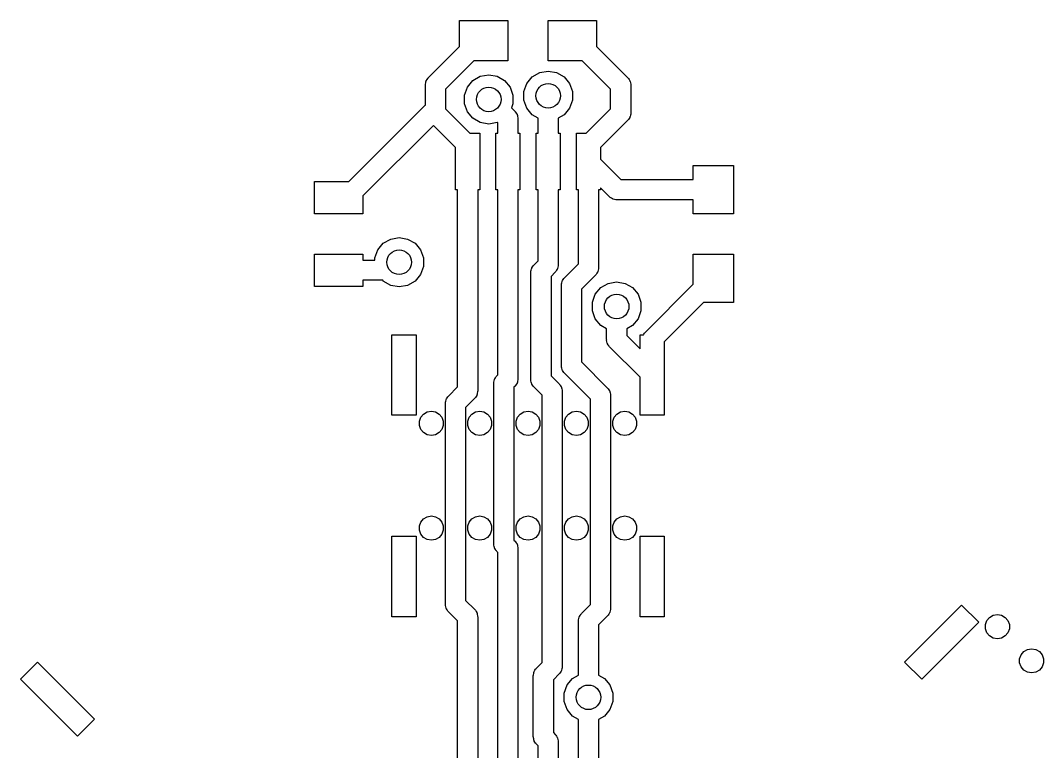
# Model space of a CAD drawing. Extents: x 77.9 to 119.8, y -117.2 to -80.9.
# Drawn here: x 93.7 to 106.4, y -91.92 to -82.85 of the extents above; entities that cross this region are included whole.
import ezdxf

# ---------------------------------------------------------------- set-up
doc = ezdxf.new("R2010")
doc.units = 0
doc.header["$MEASUREMENT"] = 0
doc.layers.add('BLACK', color=7, linetype='CONTINUOUS')

msp = doc.modelspace()

# ---------------------------------------------------------------- linework, layer by layer
at = {"layer": 'Black'}
for p, q in [((99.15, -83.1732), (99.15, -82.85)), ((99.15, -82.85), (99.75, -82.85)), ((99.75, -82.85), (99.75, -83.35)), ((100.25, -83.35), (100.25, -82.85)), ((100.25, -82.85), (100.85, -82.85)), ((100.85, -82.85), (100.85, -83.1732)), ((98.7616, -83.5616), (99.15, -83.1732)), ((100.85, -83.1732), (101.238, -83.5616)), ((99.3268, -83.35), (98.975, -83.7018)), ((99.75, -83.35), (99.3268, -83.35)), ((100.673, -83.35), (100.25, -83.35)), ((101.025, -83.7018), (100.673, -83.35)), ((98.7585, -83.5661), (98.7616, -83.5616)), ((99.3151, -83.5954), (99.4071, -83.5423)), ((99.4071, -83.5423), (99.5118, -83.5238)), ((99.5118, -83.5238), (99.6164, -83.5423)), ((99.6164, -83.5423), (99.7084, -83.5954)), ((99.985, -83.6318), (100.053, -83.5504)), ((100.053, -83.5504), (100.145, -83.4973)), ((100.145, -83.4973), (100.25, -83.4788)), ((100.25, -83.4788), (100.355, -83.4973)), ((100.355, -83.4973), (100.447, -83.5504)), ((100.447, -83.5504), (100.515, -83.6318)), ((101.238, -83.5616), (101.242, -83.5661)), ((98.725, -83.65), (98.726, -83.6446)), ((98.725, -83.9012), (98.725, -83.65)), ((98.7255, -83.6391), (98.7297, -83.6233)), ((98.726, -83.6446), (98.7255, -83.6391)), ((98.7297, -83.6233), (98.7325, -83.6072)), ((98.7325, -83.6072), (98.7353, -83.6025)), ((98.7353, -83.6025), (98.7367, -83.5972)), ((98.7367, -83.5972), (98.7461, -83.5838)), ((98.7461, -83.5838), (98.7542, -83.5697)), ((98.7542, -83.5697), (98.7585, -83.5661)), ((99.2105, -83.7767), (99.2468, -83.6768)), ((99.2468, -83.6768), (99.3151, -83.5954)), ((99.7084, -83.5954), (99.7767, -83.6768)), ((99.7767, -83.6768), (99.8131, -83.7767)), ((99.9487, -83.7317), (99.985, -83.6318)), ((100.515, -83.6318), (100.551, -83.7317)), ((101.242, -83.5661), (101.246, -83.5697)), ((101.246, -83.5697), (101.254, -83.5838)), ((101.254, -83.5838), (101.263, -83.5972)), ((101.263, -83.5972), (101.265, -83.6025)), ((101.265, -83.6025), (101.267, -83.6072)), ((101.267, -83.6072), (101.27, -83.6233)), ((101.27, -83.6233), (101.275, -83.6391)), ((101.275, -83.6391), (101.274, -83.6446)), ((101.274, -83.6446), (101.275, -83.65)), ((101.275, -83.65), (101.275, -84)), ((98.975, -83.7018), (98.975, -83.9482)), ((99.2105, -83.8829), (99.2105, -83.7767)), ((99.8131, -83.7767), (99.8131, -83.8829)), ((99.9487, -83.8379), (99.9487, -83.7317)), ((100.551, -83.7317), (100.551, -83.8379)), ((101.025, -83.9482), (101.025, -83.7018)), ((97.7732, -84.85), (98.7116, -83.9116)), ((98.7116, -83.9116), (98.7161, -83.9085)), ((98.7161, -83.9085), (98.7197, -83.9042)), ((98.7197, -83.9042), (98.725, -83.9012)), ((99.2468, -83.9828), (99.2105, -83.8829)), ((99.8131, -83.8829), (99.794, -83.9353)), ((99.794, -83.9353), (99.8384, -83.9797)), ((99.985, -83.9378), (99.9487, -83.8379)), ((100.053, -84.0192), (99.985, -83.9378)), ((100.515, -83.9378), (100.447, -84.0192)), ((100.551, -83.8379), (100.515, -83.9378)), ((98.975, -83.9482), (99.2768, -84.25)), ((99.3151, -84.0642), (99.2468, -83.9828)), ((99.4071, -84.1173), (99.3151, -84.0642)), ((99.8384, -83.9797), (99.8415, -83.9842)), ((99.8415, -83.9842), (99.8458, -83.9877)), ((99.8458, -83.9877), (99.8539, -84.0018)), ((99.8539, -84.0018), (99.8633, -84.0152)), ((99.8633, -84.0152), (99.8647, -84.0205)), ((99.8647, -84.0205), (99.8675, -84.0253)), ((99.8675, -84.0253), (99.8703, -84.0414)), ((99.8703, -84.0414), (99.8745, -84.0571)), ((99.8745, -84.0571), (99.874, -84.0626)), ((99.874, -84.0626), (99.875, -84.068)), ((99.875, -84.068), (99.875, -84.25)), ((100.125, -84.0606), (100.053, -84.0192)), ((100.125, -84.25), (100.125, -84.0606)), ((100.447, -84.0192), (100.375, -84.0606)), ((100.375, -84.0606), (100.375, -84.25)), ((100.723, -84.25), (101.025, -83.9482)), ((101.254, -84.0662), (101.246, -84.0803)), ((101.263, -84.0528), (101.254, -84.0662)), ((101.265, -84.0475), (101.263, -84.0528)), ((101.267, -84.0428), (101.265, -84.0475)), ((101.27, -84.0267), (101.267, -84.0428)), ((101.275, -84.0109), (101.27, -84.0267)), ((101.275, -84), (101.274, -84.0054)), ((101.274, -84.0054), (101.275, -84.0109)), ((98.825, -84.1518), (97.95, -85.0268)), ((99.1, -84.4268), (98.825, -84.1518)), ((99.5118, -84.1358), (99.4071, -84.1173)), ((99.6164, -84.1173), (99.5118, -84.1358)), ((99.6203, -84.1151), (99.6164, -84.1173)), ((99.625, -84.1198), (99.6203, -84.1151)), ((99.625, -84.25), (99.625, -84.1198)), ((101.238, -84.0884), (100.9, -84.4268)), ((101.242, -84.0839), (101.238, -84.0884)), ((101.246, -84.0803), (101.242, -84.0839)), ((99.2768, -84.25), (99.4, -84.25)), ((99.4, -84.25), (99.4, -84.95)), ((99.6, -84.95), (99.6, -84.25)), ((99.6, -84.25), (99.625, -84.25)), ((99.875, -84.25), (99.9, -84.25)), ((99.9, -84.25), (99.9, -84.95)), ((100.1, -84.95), (100.1, -84.25)), ((100.1, -84.25), (100.125, -84.25)), ((100.375, -84.25), (100.4, -84.25)), ((100.4, -84.25), (100.4, -84.95)), ((100.6, -84.95), (100.6, -84.25)), ((100.6, -84.25), (100.723, -84.25)), ((99.1, -84.95), (99.1, -84.4268)), ((100.9, -84.4268), (100.9, -84.5732)), ((100.9, -84.5732), (101.152, -84.825)), ((102.05, -84.825), (102.05, -84.65)), ((102.05, -84.65), (102.55, -84.65)), ((102.55, -84.65), (102.55, -85.25)), ((101.152, -84.825), (102.05, -84.825)), ((97.35, -85.25), (97.35, -84.85)), ((97.35, -84.85), (97.7732, -84.85)), ((99.125, -84.95), (99.1, -84.95)), ((99.125, -87.3982), (99.125, -84.95)), ((99.4, -84.95), (99.375, -84.95)), ((99.375, -84.95), (99.375, -87.45)), ((99.625, -84.95), (99.6, -84.95)), ((99.625, -87.2482), (99.625, -84.95)), ((99.9, -84.95), (99.875, -84.95)), ((99.875, -84.95), (99.875, -87.3)), ((100.125, -84.95), (100.1, -84.95)), ((100.125, -85.8323), (100.125, -84.95)), ((100.4, -84.95), (100.375, -84.95)), ((100.375, -84.95), (100.375, -85.8841)), ((100.625, -84.95), (100.6, -84.95)), ((100.625, -85.8697), (100.625, -84.95)), ((100.9, -84.95), (100.875, -84.95)), ((100.875, -84.95), (100.875, -85.9215)), ((101.012, -85.0384), (100.9, -84.9268)), ((100.9, -84.9268), (100.9, -84.95)), ((97.95, -85.0268), (97.95, -85.25)), ((101.016, -85.0415), (101.012, -85.0384)), ((101.02, -85.0458), (101.016, -85.0415)), ((101.034, -85.0539), (101.02, -85.0458)), ((101.047, -85.0633), (101.034, -85.0539)), ((101.052, -85.0647), (101.047, -85.0633)), ((101.057, -85.0675), (101.052, -85.0647)), ((101.073, -85.0703), (101.057, -85.0675)), ((101.089, -85.0745), (101.073, -85.0703)), ((101.095, -85.074), (101.089, -85.0745)), ((101.1, -85.075), (101.095, -85.074)), ((102.05, -85.075), (101.1, -85.075)), ((102.05, -85.25), (102.05, -85.075)), ((97.95, -85.25), (97.35, -85.25)), ((102.55, -85.25), (102.05, -85.25)), ((98.2033, -85.6156), (98.2954, -85.5625)), ((98.2954, -85.5625), (98.4, -85.544)), ((98.4, -85.544), (98.5046, -85.5625)), ((98.5046, -85.5625), (98.5967, -85.6156)), ((98.0987, -85.7969), (98.135, -85.697)), ((98.135, -85.697), (98.2033, -85.6156)), ((98.5967, -85.6156), (98.665, -85.697)), ((98.665, -85.697), (98.7013, -85.7969)), ((97.35, -86.15), (97.35, -85.75)), ((97.35, -85.75), (97.95, -85.75)), ((97.95, -85.75), (97.95, -85.825)), ((97.95, -85.825), (98.0987, -85.825)), ((98.0987, -85.825), (98.0987, -85.7969)), ((98.7013, -85.7969), (98.7013, -85.9031)), ((100.072, -85.8855), (100.125, -85.8323)), ((102.05, -86.1232), (102.05, -85.75)), ((102.05, -85.75), (102.55, -85.75)), ((102.55, -85.75), (102.55, -86.35)), ((98.7013, -85.9031), (98.665, -86.003)), ((100.035, -85.9739), (100.036, -85.9685)), ((100.035, -87.3102), (100.035, -85.9739)), ((100.036, -85.963), (100.04, -85.9472)), ((100.036, -85.9685), (100.036, -85.963)), ((100.04, -85.9472), (100.043, -85.9311)), ((100.043, -85.9311), (100.045, -85.9264)), ((100.045, -85.9264), (100.047, -85.9211)), ((100.047, -85.9211), (100.056, -85.9077)), ((100.056, -85.9077), (100.064, -85.8935)), ((100.064, -85.8935), (100.069, -85.89)), ((100.069, -85.89), (100.072, -85.8855)), ((100.338, -85.9725), (100.285, -86.0257)), ((100.342, -85.968), (100.338, -85.9725)), ((100.346, -85.9644), (100.342, -85.968)), ((100.354, -85.9503), (100.346, -85.9644)), ((100.363, -85.9369), (100.354, -85.9503)), ((100.365, -85.9316), (100.363, -85.9369)), ((100.367, -85.9268), (100.365, -85.9316)), ((100.37, -85.9107), (100.367, -85.9268)), ((100.375, -85.895), (100.37, -85.9107)), ((100.375, -85.8841), (100.374, -85.8895)), ((100.374, -85.8895), (100.375, -85.895)), ((100.452, -86.0429), (100.625, -85.8697)), ((100.863, -85.9743), (100.854, -85.9877)), ((100.865, -85.969), (100.863, -85.9743)), ((100.867, -85.9642), (100.865, -85.969)), ((100.87, -85.9482), (100.867, -85.9642)), ((100.875, -85.9324), (100.87, -85.9482)), ((100.875, -85.9215), (100.874, -85.9269)), ((100.874, -85.9269), (100.875, -85.9324)), ((98.1955, -86.075), (97.95, -86.075)), ((97.95, -86.075), (97.95, -86.15)), ((98.2033, -86.0844), (98.1955, -86.075)), ((98.2954, -86.1375), (98.2033, -86.0844)), ((98.5967, -86.0844), (98.5046, -86.1375)), ((98.665, -86.003), (98.5967, -86.0844)), ((100.285, -86.0257), (100.285, -87.2584)), ((100.416, -86.1204), (100.42, -86.1046)), ((100.42, -86.1046), (100.423, -86.0885)), ((100.423, -86.0885), (100.425, -86.0838)), ((100.425, -86.0838), (100.427, -86.0785)), ((100.427, -86.0785), (100.436, -86.0651)), ((100.436, -86.0651), (100.444, -86.0509)), ((100.444, -86.0509), (100.449, -86.0474)), ((100.449, -86.0474), (100.452, -86.0429)), ((100.838, -86.0099), (100.665, -86.1831)), ((100.842, -86.0054), (100.838, -86.0099)), ((100.846, -86.0018), (100.842, -86.0054)), ((100.854, -85.9877), (100.846, -86.0018)), ((100.995, -86.1125), (101.1, -86.094)), ((101.1, -86.094), (101.205, -86.1125)), ((97.95, -86.15), (97.35, -86.15)), ((98.4, -86.156), (98.2954, -86.1375)), ((98.5046, -86.1375), (98.4, -86.156)), ((100.415, -86.1313), (100.416, -86.1259)), ((100.415, -87.1402), (100.415, -86.1313)), ((100.416, -86.1259), (100.416, -86.1204)), ((100.665, -86.1831), (100.665, -87.0884)), ((100.835, -86.247), (100.903, -86.1656)), ((100.903, -86.1656), (100.995, -86.1125)), ((101.205, -86.1125), (101.297, -86.1656)), ((101.297, -86.1656), (101.365, -86.247)), ((101.452, -86.7216), (102.05, -86.1232)), ((100.799, -86.3469), (100.835, -86.247)), ((100.799, -86.4531), (100.799, -86.3469)), ((101.365, -86.247), (101.401, -86.3469)), ((101.401, -86.3469), (101.401, -86.4531)), ((102.177, -86.35), (101.69, -86.8368)), ((102.55, -86.35), (102.177, -86.35)), ((100.835, -86.553), (100.799, -86.4531)), ((101.401, -86.4531), (101.365, -86.553)), ((100.903, -86.6344), (100.835, -86.553)), ((101.365, -86.553), (101.297, -86.6344)), ((100.975, -86.6758), (100.903, -86.6344)), ((100.975, -86.81), (100.975, -86.6758)), ((101.297, -86.6344), (101.225, -86.6758)), ((101.225, -86.6758), (101.225, -86.7582)), ((101.436, -86.7438), (101.444, -86.7297)), ((101.444, -86.7297), (101.448, -86.7261)), ((101.448, -86.7261), (101.452, -86.7216)), ((98.31, -87.75), (98.31, -86.75)), ((98.31, -86.75), (98.61, -86.75)), ((98.61, -86.75), (98.61, -87.75)), ((100.976, -86.8154), (100.975, -86.81)), ((100.975, -86.8209), (100.976, -86.8154)), ((100.98, -86.8367), (100.975, -86.8209)), ((100.983, -86.8528), (100.98, -86.8367)), ((100.985, -86.8575), (100.983, -86.8528)), ((100.987, -86.8628), (100.985, -86.8575)), ((100.996, -86.8762), (100.987, -86.8628)), ((101.225, -86.7582), (101.39, -86.9232)), ((101.39, -86.9232), (101.39, -86.75)), ((101.39, -86.75), (101.432, -86.75)), ((101.432, -86.75), (101.436, -86.7438)), ((101.69, -86.8368), (101.69, -87.75)), ((101.004, -86.8903), (100.996, -86.8762)), ((101.008, -86.8939), (101.004, -86.8903)), ((101.012, -86.8984), (101.008, -86.8939)), ((101.39, -87.2768), (101.012, -86.8984)), ((100.665, -87.0884), (100.988, -87.4116)), ((99.6116, -87.2616), (99.625, -87.2482)), ((100.416, -87.1456), (100.415, -87.1402)), ((100.416, -87.1511), (100.416, -87.1456)), ((100.42, -87.1669), (100.416, -87.1511)), ((100.423, -87.183), (100.42, -87.1669)), ((100.425, -87.1877), (100.423, -87.183)), ((100.427, -87.193), (100.425, -87.1877)), ((100.436, -87.2064), (100.427, -87.193)), ((100.444, -87.2205), (100.436, -87.2064)), ((100.449, -87.2241), (100.444, -87.2205)), ((100.452, -87.2286), (100.449, -87.2241)), ((100.775, -87.5518), (100.452, -87.2286)), ((99.575, -87.35), (99.576, -87.3446)), ((99.575, -89.35), (99.575, -87.35)), ((99.5755, -87.3391), (99.5797, -87.3233)), ((99.576, -87.3446), (99.5755, -87.3391)), ((99.5797, -87.3233), (99.5825, -87.3072)), ((99.5825, -87.3072), (99.5853, -87.3025)), ((99.5853, -87.3025), (99.5867, -87.2972)), ((99.5867, -87.2972), (99.5961, -87.2838)), ((99.5961, -87.2838), (99.6042, -87.2697)), ((99.6042, -87.2697), (99.6085, -87.2661)), ((99.6085, -87.2661), (99.6116, -87.2616)), ((99.8539, -87.3662), (99.8458, -87.3803)), ((99.8633, -87.3528), (99.8539, -87.3662)), ((99.8647, -87.3475), (99.8633, -87.3528)), ((99.8675, -87.3428), (99.8647, -87.3475)), ((99.8703, -87.3267), (99.8675, -87.3428)), ((99.8745, -87.3109), (99.8703, -87.3267)), ((99.875, -87.3), (99.874, -87.3054)), ((99.874, -87.3054), (99.8745, -87.3109)), ((100.036, -87.3156), (100.035, -87.3102)), ((100.036, -87.3211), (100.036, -87.3156)), ((100.04, -87.3369), (100.036, -87.3211)), ((100.043, -87.3529), (100.04, -87.3369)), ((100.045, -87.3577), (100.043, -87.3529)), ((100.047, -87.363), (100.045, -87.3577)), ((100.056, -87.3764), (100.047, -87.363)), ((100.285, -87.2584), (100.388, -87.3616)), ((100.388, -87.3616), (100.392, -87.3661)), ((100.392, -87.3661), (100.396, -87.3697)), ((100.396, -87.3697), (100.404, -87.3838)), ((101.39, -87.75), (101.39, -87.2768)), ((99.0116, -87.5116), (99.125, -87.3982)), ((99.3633, -87.5028), (99.3539, -87.5162)), ((99.3647, -87.4975), (99.3633, -87.5028)), ((99.3675, -87.4928), (99.3647, -87.4975)), ((99.3703, -87.4767), (99.3675, -87.4928)), ((99.3745, -87.4609), (99.3703, -87.4767)), ((99.375, -87.45), (99.374, -87.4554)), ((99.374, -87.4554), (99.3745, -87.4609)), ((99.8384, -87.3884), (99.825, -87.4018)), ((99.825, -87.4018), (99.825, -89.2982)), ((99.8415, -87.3839), (99.8384, -87.3884)), ((99.8458, -87.3803), (99.8415, -87.3839)), ((100.064, -87.3905), (100.056, -87.3764)), ((100.069, -87.3941), (100.064, -87.3905)), ((100.072, -87.3986), (100.069, -87.3941)), ((100.175, -87.5018), (100.072, -87.3986)), ((100.175, -90.8197), (100.175, -87.5018)), ((100.404, -87.3838), (100.413, -87.3972)), ((100.413, -87.3972), (100.415, -87.4025)), ((100.415, -87.4025), (100.417, -87.4072)), ((100.417, -87.4072), (100.42, -87.4233)), ((100.42, -87.4233), (100.425, -87.4391)), ((100.425, -87.4391), (100.424, -87.4446)), ((100.424, -87.4446), (100.425, -87.45)), ((100.425, -87.45), (100.425, -90.8715)), ((100.988, -87.4116), (100.992, -87.4161)), ((100.992, -87.4161), (100.996, -87.4197)), ((100.996, -87.4197), (101.004, -87.4338)), ((101.004, -87.4338), (101.013, -87.4472)), ((101.013, -87.4472), (101.015, -87.4525)), ((101.015, -87.4525), (101.017, -87.4572)), ((101.017, -87.4572), (101.02, -87.4733)), ((101.02, -87.4733), (101.025, -87.4891)), ((101.025, -87.4891), (101.024, -87.4946)), ((101.024, -87.4946), (101.025, -87.5)), ((101.025, -87.5), (101.025, -90.15)), ((98.975, -87.6), (98.976, -87.5946)), ((98.975, -90.1), (98.975, -87.6)), ((98.9755, -87.5891), (98.9797, -87.5733)), ((98.976, -87.5946), (98.9755, -87.5891)), ((98.9797, -87.5733), (98.9825, -87.5572)), ((98.9825, -87.5572), (98.9853, -87.5525)), ((98.9853, -87.5525), (98.9867, -87.5472)), ((98.9867, -87.5472), (98.9961, -87.5338)), ((98.9961, -87.5338), (99.0042, -87.5197)), ((99.0042, -87.5197), (99.0085, -87.5161)), ((99.0085, -87.5161), (99.0116, -87.5116)), ((99.3384, -87.5384), (99.225, -87.6518)), ((99.3415, -87.5339), (99.3384, -87.5384)), ((99.3458, -87.5303), (99.3415, -87.5339)), ((99.3539, -87.5162), (99.3458, -87.5303)), ((100.775, -90.0982), (100.775, -87.5518)), ((98.61, -87.75), (98.31, -87.75)), ((98.6696, -87.7747), (98.7032, -87.7347)), ((98.7032, -87.7347), (98.7485, -87.7085)), ((98.7485, -87.7085), (98.8, -87.6994)), ((98.8, -87.6994), (98.8515, -87.7085)), ((98.8515, -87.7085), (98.8968, -87.7347)), ((98.8968, -87.7347), (98.9304, -87.7747)), ((99.225, -87.6518), (99.225, -90.0482)), ((99.2696, -87.7747), (99.3032, -87.7347)), ((99.3032, -87.7347), (99.3485, -87.7085)), ((99.3485, -87.7085), (99.4, -87.6994)), ((99.4, -87.6994), (99.4515, -87.7085)), ((99.4515, -87.7085), (99.4968, -87.7347)), ((99.4968, -87.7347), (99.5304, -87.7747)), ((99.8696, -87.7747), (99.9032, -87.7347)), ((99.9032, -87.7347), (99.9485, -87.7085)), ((99.9485, -87.7085), (100, -87.6994)), ((100, -87.6994), (100.051, -87.7085)), ((100.051, -87.7085), (100.097, -87.7347)), ((100.097, -87.7347), (100.13, -87.7747)), ((100.47, -87.7747), (100.503, -87.7347)), ((100.503, -87.7347), (100.548, -87.7085)), ((100.548, -87.7085), (100.6, -87.6994)), ((100.6, -87.6994), (100.651, -87.7085)), ((100.651, -87.7085), (100.697, -87.7347)), ((100.697, -87.7347), (100.73, -87.7747)), ((101.07, -87.7747), (101.103, -87.7347)), ((101.103, -87.7347), (101.148, -87.7085)), ((101.148, -87.7085), (101.2, -87.6994)), ((101.2, -87.6994), (101.251, -87.7085)), ((101.251, -87.7085), (101.297, -87.7347)), ((101.297, -87.7347), (101.33, -87.7747)), ((101.69, -87.75), (101.39, -87.75)), ((98.6517, -87.8239), (98.6696, -87.7747)), ((98.6517, -87.8761), (98.6517, -87.8239)), ((98.6696, -87.9253), (98.6517, -87.8761)), ((98.9304, -87.7747), (98.9483, -87.8239)), ((98.9483, -87.8761), (98.9304, -87.9253)), ((98.9483, -87.8239), (98.9483, -87.8761)), ((99.2517, -87.8239), (99.2696, -87.7747)), ((99.2517, -87.8761), (99.2517, -87.8239)), ((99.2696, -87.9253), (99.2517, -87.8761)), ((99.5304, -87.7747), (99.5483, -87.8239)), ((99.5483, -87.8761), (99.5304, -87.9253)), ((99.5483, -87.8239), (99.5483, -87.8761)), ((99.8517, -87.8239), (99.8696, -87.7747)), ((99.8517, -87.8761), (99.8517, -87.8239)), ((99.8696, -87.9253), (99.8517, -87.8761)), ((100.13, -87.7747), (100.148, -87.8239)), ((100.148, -87.8761), (100.13, -87.9253)), ((100.148, -87.8239), (100.148, -87.8761)), ((100.452, -87.8239), (100.47, -87.7747)), ((100.452, -87.8761), (100.452, -87.8239)), ((100.47, -87.9253), (100.452, -87.8761)), ((100.73, -87.7747), (100.748, -87.8239)), ((100.748, -87.8761), (100.73, -87.9253)), ((100.748, -87.8239), (100.748, -87.8761)), ((101.052, -87.8239), (101.07, -87.7747)), ((101.052, -87.8761), (101.052, -87.8239)), ((101.07, -87.9253), (101.052, -87.8761)), ((101.33, -87.7747), (101.348, -87.8239)), ((101.348, -87.8761), (101.33, -87.9253)), ((101.348, -87.8239), (101.348, -87.8761)), ((98.7032, -87.9653), (98.6696, -87.9253)), ((98.7485, -87.9915), (98.7032, -87.9653)), ((98.8, -88.0006), (98.7485, -87.9915)), ((98.8515, -87.9915), (98.8, -88.0006)), ((98.8968, -87.9653), (98.8515, -87.9915)), ((98.9304, -87.9253), (98.8968, -87.9653)), ((99.3032, -87.9653), (99.2696, -87.9253)), ((99.3485, -87.9915), (99.3032, -87.9653)), ((99.4, -88.0006), (99.3485, -87.9915)), ((99.4515, -87.9915), (99.4, -88.0006)), ((99.4968, -87.9653), (99.4515, -87.9915)), ((99.5304, -87.9253), (99.4968, -87.9653)), ((99.9032, -87.9653), (99.8696, -87.9253)), ((99.9485, -87.9915), (99.9032, -87.9653)), ((100, -88.0006), (99.9485, -87.9915)), ((100.051, -87.9915), (100, -88.0006)), ((100.097, -87.9653), (100.051, -87.9915)), ((100.13, -87.9253), (100.097, -87.9653)), ((100.503, -87.9653), (100.47, -87.9253)), ((100.548, -87.9915), (100.503, -87.9653)), ((100.6, -88.0006), (100.548, -87.9915)), ((100.651, -87.9915), (100.6, -88.0006)), ((100.697, -87.9653), (100.651, -87.9915)), ((100.73, -87.9253), (100.697, -87.9653)), ((101.103, -87.9653), (101.07, -87.9253)), ((101.148, -87.9915), (101.103, -87.9653)), ((101.2, -88.0006), (101.148, -87.9915)), ((101.251, -87.9915), (101.2, -88.0006)), ((101.297, -87.9653), (101.251, -87.9915)), ((101.33, -87.9253), (101.297, -87.9653)), ((98.7032, -89.0347), (98.7485, -89.0085)), ((98.7485, -89.0085), (98.8, -88.9994)), ((98.8, -88.9994), (98.8515, -89.0085)), ((98.8515, -89.0085), (98.8968, -89.0347)), ((99.3032, -89.0347), (99.3485, -89.0085)), ((99.3485, -89.0085), (99.4, -88.9994)), ((99.4, -88.9994), (99.4515, -89.0085)), ((99.4515, -89.0085), (99.4968, -89.0347)), ((99.9032, -89.0347), (99.9485, -89.0085)), ((99.9485, -89.0085), (100, -88.9994)), ((100, -88.9994), (100.051, -89.0085)), ((100.051, -89.0085), (100.097, -89.0347)), ((100.503, -89.0347), (100.549, -89.0085)), ((100.549, -89.0085), (100.6, -88.9994)), ((100.6, -88.9994), (100.651, -89.0085)), ((100.651, -89.0085), (100.697, -89.0347)), ((101.103, -89.0347), (101.149, -89.0085)), ((101.149, -89.0085), (101.2, -88.9994)), ((101.2, -88.9994), (101.251, -89.0085)), ((101.251, -89.0085), (101.297, -89.0347)), ((98.6517, -89.1239), (98.6696, -89.0747)), ((98.6517, -89.1761), (98.6517, -89.1239)), ((98.6696, -89.0747), (98.7032, -89.0347)), ((98.8968, -89.0347), (98.9304, -89.0747)), ((98.9304, -89.0747), (98.9483, -89.1239)), ((98.9483, -89.1239), (98.9483, -89.1761)), ((99.2517, -89.1239), (99.2696, -89.0747)), ((99.2517, -89.1761), (99.2517, -89.1239)), ((99.2696, -89.0747), (99.3032, -89.0347)), ((99.4968, -89.0347), (99.5304, -89.0747)), ((99.5304, -89.0747), (99.5483, -89.1239)), ((99.5483, -89.1239), (99.5483, -89.1761)), ((99.8517, -89.1239), (99.8696, -89.0747)), ((99.8517, -89.1761), (99.8517, -89.1239)), ((99.8696, -89.0747), (99.9032, -89.0347)), ((100.097, -89.0347), (100.13, -89.0747)), ((100.13, -89.0747), (100.148, -89.1239)), ((100.148, -89.1239), (100.148, -89.1761)), ((100.452, -89.1239), (100.47, -89.0747)), ((100.452, -89.1761), (100.452, -89.1239)), ((100.47, -89.0747), (100.503, -89.0347)), ((100.697, -89.0347), (100.73, -89.0747)), ((100.73, -89.0747), (100.748, -89.1239)), ((100.748, -89.1239), (100.748, -89.1761)), ((101.052, -89.1239), (101.07, -89.0747)), ((101.052, -89.1761), (101.052, -89.1239)), ((101.07, -89.0747), (101.103, -89.0347)), ((101.297, -89.0347), (101.33, -89.0747)), ((101.33, -89.0747), (101.348, -89.1239)), ((101.348, -89.1239), (101.348, -89.1761)), ((98.31, -90.25), (98.31, -89.25)), ((98.31, -89.25), (98.61, -89.25)), ((98.61, -89.25), (98.61, -90.25)), ((98.6696, -89.2253), (98.6517, -89.1761)), ((98.7032, -89.2653), (98.6696, -89.2253)), ((98.7485, -89.2915), (98.7032, -89.2653)), ((98.8968, -89.2653), (98.8515, -89.2915)), ((98.9304, -89.2253), (98.8968, -89.2653)), ((98.9483, -89.1761), (98.9304, -89.2253)), ((99.2696, -89.2253), (99.2517, -89.1761)), ((99.3032, -89.2653), (99.2696, -89.2253)), ((99.3485, -89.2915), (99.3032, -89.2653)), ((99.4968, -89.2653), (99.4515, -89.2915)), ((99.5304, -89.2253), (99.4968, -89.2653)), ((99.5483, -89.1761), (99.5304, -89.2253)), ((99.8696, -89.2253), (99.8517, -89.1761)), ((99.9032, -89.2653), (99.8696, -89.2253)), ((99.9485, -89.2915), (99.9032, -89.2653)), ((100.097, -89.2653), (100.051, -89.2915)), ((100.13, -89.2253), (100.097, -89.2653)), ((100.148, -89.1761), (100.13, -89.2253)), ((100.47, -89.2253), (100.452, -89.1761)), ((100.503, -89.2653), (100.47, -89.2253)), ((100.549, -89.2915), (100.503, -89.2653)), ((100.697, -89.2653), (100.651, -89.2915)), ((100.73, -89.2253), (100.697, -89.2653)), ((100.748, -89.1761), (100.73, -89.2253)), ((101.07, -89.2253), (101.052, -89.1761)), ((101.103, -89.2653), (101.07, -89.2253)), ((101.149, -89.2915), (101.103, -89.2653)), ((101.297, -89.2653), (101.251, -89.2915)), ((101.33, -89.2253), (101.297, -89.2653)), ((101.348, -89.1761), (101.33, -89.2253)), ((101.39, -90.25), (101.39, -89.25)), ((101.39, -89.25), (101.69, -89.25)), ((101.69, -89.25), (101.69, -90.25)), ((98.8, -89.3006), (98.7485, -89.2915)), ((98.8515, -89.2915), (98.8, -89.3006)), ((99.4, -89.3006), (99.3485, -89.2915)), ((99.4515, -89.2915), (99.4, -89.3006)), ((99.576, -89.3554), (99.575, -89.35)), ((99.5755, -89.3609), (99.576, -89.3554)), ((99.5797, -89.3767), (99.5755, -89.3609)), ((99.5825, -89.3928), (99.5797, -89.3767)), ((99.5853, -89.3975), (99.5825, -89.3928)), ((99.5867, -89.4028), (99.5853, -89.3975)), ((99.5961, -89.4162), (99.5867, -89.4028)), ((99.825, -89.2982), (99.8384, -89.3116)), ((99.8384, -89.3116), (99.8415, -89.3161)), ((99.8415, -89.3161), (99.8458, -89.3197)), ((99.8458, -89.3197), (99.8539, -89.3338)), ((99.8539, -89.3338), (99.8633, -89.3472)), ((99.8633, -89.3472), (99.8647, -89.3525)), ((99.8647, -89.3525), (99.8675, -89.3572)), ((99.8675, -89.3572), (99.8703, -89.3733)), ((99.8703, -89.3733), (99.8745, -89.3891)), ((99.8745, -89.3891), (99.874, -89.3946)), ((99.874, -89.3946), (99.875, -89.4)), ((99.875, -89.4), (99.875, -92.05)), ((100, -89.3006), (99.9485, -89.2915)), ((100.051, -89.2915), (100, -89.3006)), ((100.6, -89.3006), (100.549, -89.2915)), ((100.651, -89.2915), (100.6, -89.3006)), ((101.2, -89.3006), (101.149, -89.2915)), ((101.251, -89.2915), (101.2, -89.3006)), ((99.6042, -89.4303), (99.5961, -89.4162)), ((99.6085, -89.4339), (99.6042, -89.4303)), ((99.6116, -89.4384), (99.6085, -89.4339)), ((99.625, -89.4518), (99.6116, -89.4384)), ((99.625, -92.05), (99.625, -89.4518)), ((98.976, -90.1054), (98.975, -90.1)), ((98.9755, -90.1109), (98.976, -90.1054)), ((98.9797, -90.1267), (98.9755, -90.1109)), ((98.9825, -90.1428), (98.9797, -90.1267)), ((98.9853, -90.1475), (98.9825, -90.1428)), ((98.9867, -90.1528), (98.9853, -90.1475)), ((98.9961, -90.1662), (98.9867, -90.1528)), ((99.0042, -90.1803), (98.9961, -90.1662)), ((99.225, -90.0482), (99.3384, -90.1616)), ((99.3384, -90.1616), (99.3415, -90.1661)), ((99.3415, -90.1661), (99.3458, -90.1697)), ((99.3458, -90.1697), (99.3539, -90.1838)), ((100.662, -90.2116), (100.775, -90.0982)), ((101.025, -90.1609), (101.02, -90.1767)), ((101.025, -90.15), (101.024, -90.1554)), ((101.024, -90.1554), (101.025, -90.1609)), ((104.675, -90.814), (105.382, -90.1069)), ((105.382, -90.1069), (105.594, -90.319)), ((98.61, -90.25), (98.31, -90.25)), ((99.0085, -90.1839), (99.0042, -90.1803)), ((99.0116, -90.1884), (99.0085, -90.1839)), ((99.125, -90.3018), (99.0116, -90.1884)), ((99.3539, -90.1838), (99.3633, -90.1972)), ((99.3633, -90.1972), (99.3647, -90.2025)), ((99.3647, -90.2025), (99.3675, -90.2072)), ((99.3675, -90.2072), (99.3703, -90.2233)), ((99.3703, -90.2233), (99.3745, -90.2391)), ((99.3745, -90.2391), (99.374, -90.2446)), ((99.374, -90.2446), (99.375, -90.25)), ((99.375, -90.25), (99.375, -92.05)), ((100.625, -90.2891), (100.63, -90.2733)), ((100.626, -90.2946), (100.625, -90.2891)), ((100.625, -90.3), (100.626, -90.2946)), ((100.63, -90.2733), (100.633, -90.2572)), ((100.633, -90.2572), (100.635, -90.2525)), ((100.635, -90.2525), (100.637, -90.2472)), ((100.637, -90.2472), (100.646, -90.2338)), ((100.646, -90.2338), (100.654, -90.2197)), ((100.654, -90.2197), (100.658, -90.2161)), ((100.658, -90.2161), (100.662, -90.2116)), ((100.988, -90.2384), (100.875, -90.3518)), ((100.992, -90.2339), (100.988, -90.2384)), ((100.996, -90.2303), (100.992, -90.2339)), ((101.004, -90.2162), (100.996, -90.2303)), ((101.013, -90.2028), (101.004, -90.2162)), ((101.015, -90.1975), (101.013, -90.2028)), ((101.017, -90.1928), (101.015, -90.1975)), ((101.02, -90.1767), (101.017, -90.1928)), ((101.69, -90.25), (101.39, -90.25)), ((105.696, -90.2981), (105.73, -90.2581)), ((105.73, -90.2581), (105.775, -90.2319)), ((105.775, -90.2319), (105.826, -90.2228)), ((105.826, -90.2228), (105.878, -90.2319)), ((105.878, -90.2319), (105.923, -90.2581)), ((105.923, -90.2581), (105.957, -90.2981)), ((99.125, -92.05), (99.125, -90.3018)), ((100.625, -90.9742), (100.625, -90.3)), ((100.875, -90.3518), (100.875, -90.9742)), ((105.594, -90.319), (104.887, -91.0261)), ((105.678, -90.3473), (105.696, -90.2981)), ((105.678, -90.3995), (105.678, -90.3473)), ((105.696, -90.4487), (105.678, -90.3995)), ((105.957, -90.2981), (105.975, -90.3473)), ((105.975, -90.3995), (105.957, -90.4487)), ((105.975, -90.3473), (105.975, -90.3995)), ((105.73, -90.4887), (105.696, -90.4487)), ((105.775, -90.5149), (105.73, -90.4887)), ((105.826, -90.524), (105.775, -90.5149)), ((105.878, -90.5149), (105.826, -90.524)), ((105.923, -90.4887), (105.878, -90.5149)), ((105.957, -90.4487), (105.923, -90.4887)), ((106.154, -90.6823), (106.199, -90.6562)), ((106.199, -90.6562), (106.251, -90.6471)), ((106.251, -90.6471), (106.302, -90.6562)), ((106.302, -90.6562), (106.347, -90.6823)), ((106.102, -90.7715), (106.12, -90.7224)), ((106.102, -90.8238), (106.102, -90.7715)), ((106.12, -90.7224), (106.154, -90.6823)), ((106.347, -90.6823), (106.381, -90.7224)), ((106.381, -90.7224), (106.399, -90.7715)), ((106.399, -90.7715), (106.399, -90.8238)), ((93.699, -91.0261), (93.9111, -90.814)), ((93.9111, -90.814), (94.6182, -91.5211)), ((100.075, -90.9338), (100.077, -90.9285)), ((100.077, -90.9285), (100.086, -90.9151)), ((100.086, -90.9151), (100.094, -90.9009)), ((100.094, -90.9009), (100.099, -90.8974)), ((100.099, -90.8974), (100.102, -90.8929)), ((100.102, -90.8929), (100.175, -90.8197)), ((100.413, -90.9243), (100.404, -90.9377)), ((100.415, -90.919), (100.413, -90.9243)), ((100.417, -90.9142), (100.415, -90.919)), ((100.42, -90.8982), (100.417, -90.9142)), ((100.425, -90.8824), (100.42, -90.8982)), ((100.425, -90.8715), (100.424, -90.8769)), ((100.424, -90.8769), (100.425, -90.8824)), ((104.887, -91.0261), (104.675, -90.814)), ((106.12, -90.873), (106.102, -90.8238)), ((106.154, -90.913), (106.12, -90.873)), ((106.199, -90.9392), (106.154, -90.913)), ((106.347, -90.913), (106.302, -90.9392)), ((106.381, -90.873), (106.347, -90.913)), ((106.399, -90.8238), (106.381, -90.873)), ((94.4061, -91.7332), (93.699, -91.0261)), ((100.065, -90.9813), (100.066, -90.9759)), ((100.065, -91.7402), (100.065, -90.9813)), ((100.066, -90.9704), (100.07, -90.9546)), ((100.066, -90.9759), (100.066, -90.9704)), ((100.07, -90.9546), (100.073, -90.9385)), ((100.073, -90.9385), (100.075, -90.9338)), ((100.388, -90.9599), (100.315, -91.0331)), ((100.315, -91.0331), (100.315, -91.6884)), ((100.392, -90.9554), (100.388, -90.9599)), ((100.396, -90.9518), (100.392, -90.9554)), ((100.404, -90.9377), (100.396, -90.9518)), ((100.485, -91.097), (100.553, -91.0156)), ((100.553, -91.0156), (100.625, -90.9742)), ((100.875, -90.9742), (100.947, -91.0156)), ((100.947, -91.0156), (101.015, -91.097)), ((106.251, -90.9482), (106.199, -90.9392)), ((106.302, -90.9392), (106.251, -90.9482)), ((100.449, -91.1969), (100.485, -91.097)), ((101.015, -91.097), (101.051, -91.1969)), ((100.449, -91.3031), (100.449, -91.1969)), ((100.485, -91.403), (100.449, -91.3031)), ((101.051, -91.3031), (101.015, -91.403)), ((101.051, -91.1969), (101.051, -91.3031)), ((100.553, -91.4844), (100.485, -91.403)), ((101.015, -91.403), (100.947, -91.4844)), ((94.6182, -91.5211), (94.4061, -91.7332)), ((100.625, -91.5258), (100.553, -91.4844)), ((100.625, -92.05), (100.625, -91.5258)), ((100.947, -91.4844), (100.875, -91.5258)), ((100.875, -91.5258), (100.875, -92.05)), ((100.315, -91.6884), (100.338, -91.7116)), ((100.066, -91.7456), (100.065, -91.7402)), ((100.066, -91.7511), (100.066, -91.7456)), ((100.07, -91.7669), (100.066, -91.7511)), ((100.073, -91.783), (100.07, -91.7669)), ((100.075, -91.7877), (100.073, -91.783)), ((100.077, -91.793), (100.075, -91.7877)), ((100.086, -91.8064), (100.077, -91.793)), ((100.094, -91.8205), (100.086, -91.8064)), ((100.099, -91.8241), (100.094, -91.8205)), ((100.338, -91.7116), (100.342, -91.7161)), ((100.342, -91.7161), (100.346, -91.7197)), ((100.346, -91.7197), (100.354, -91.7338)), ((100.354, -91.7338), (100.363, -91.7472)), ((100.363, -91.7472), (100.365, -91.7525)), ((100.365, -91.7525), (100.367, -91.7572)), ((100.367, -91.7572), (100.37, -91.7733)), ((100.37, -91.7733), (100.375, -91.7891)), ((100.375, -91.7891), (100.374, -91.7946)), ((100.374, -91.7946), (100.375, -91.8)), ((100.375, -91.8), (100.375, -92.05)), ((100.102, -91.8286), (100.099, -91.8241)), ((100.125, -91.8518), (100.102, -91.8286)), ((100.125, -92.05), (100.125, -91.8518))]:
    msp.add_line(p, q, dxfattribs=at)
for centre in [(99.5118, -83.8298), (100.25, -83.7848), (98.4, -85.85), (101.1, -86.4), (100.75, -91.25)]:
    msp.add_circle(centre, 0.1524, dxfattribs=at)

doc.saveas('drawing.dxf')
